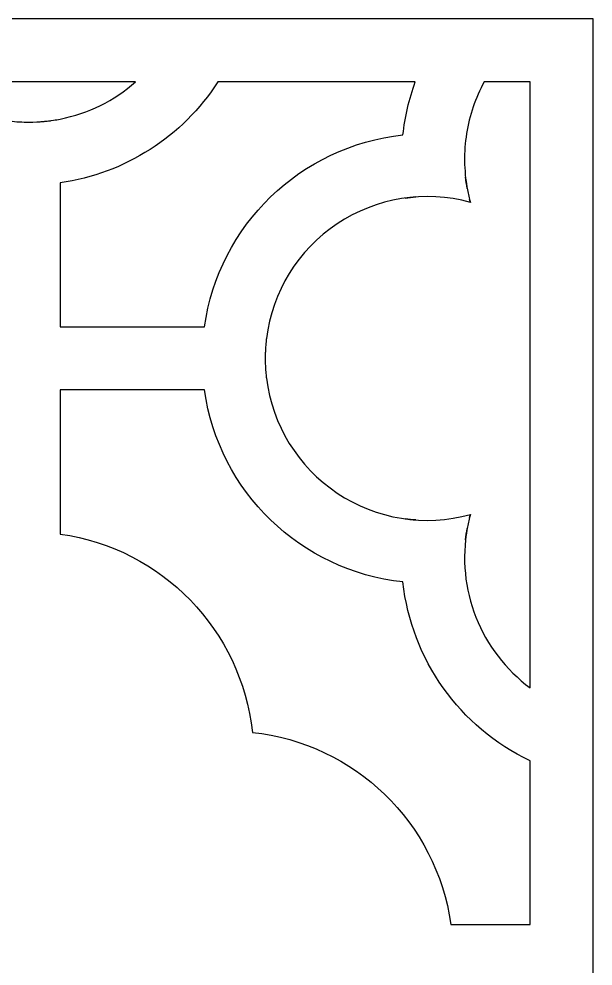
# Model space of a CAD drawing. Header units: centimetres. Extents: x -7.4 to -1.5, y -9 to 2.2.
# Drawn here: x -2.468 to -1.5, y 0.636 to 2.235 of the extents above; entities that cross this region are included whole.
import ezdxf

# ---------------------------------------------------------------- set-up
doc = ezdxf.new("R2010")
doc.units = ezdxf.units.CM
doc.header["$MEASUREMENT"] = 0
doc.layers.add('layer 1', color=7, linetype='Continuous')

msp = doc.modelspace()

# ---------------------------------------------------------------- linework, layer by layer
at = {"layer": 'layer 1', "color": 250}
for points, knots in [([(-7.43951, 2.23468), (-7.43951, 2.23468), (-7.33331, 2.23468), (-7.33331, 2.23468), (-7.33331, 2.23468), (-7.33331, 2.23468), (-1.60574, 2.23468), (-1.60574, 2.23468), (-1.60574, 2.23468), (-1.60574, 2.23468), (-1.49953, 2.23468), (-1.49953, 2.23468), (-1.49953, 2.23468), (-1.49953, 2.23468), (-1.49953, 2.12848), (-1.49953, 2.12848), (-1.49953, 2.12848), (-1.49953, 2.12848), (-1.49953, -8.89401), (-1.49953, -8.89401), (-1.49953, -8.89401), (-1.49953, -8.89401), (-1.49953, -9.00021), (-1.49953, -9.00021), (-1.49953, -9.00021), (-1.49953, -9.00021), (-1.60574, -9.00021), (-1.60574, -9.00021), (-1.60574, -9.00021), (-1.60574, -9.00021), (-7.33331, -9.00021), (-7.33331, -9.00021), (-7.33331, -9.00021), (-7.33331, -9.00021), (-7.43951, -9.00021), (-7.43951, -9.00021), (-7.43951, -9.00021), (-7.43951, -9.00021), (-7.43951, -8.89401), (-7.43951, -8.89401), (-7.43951, -8.89401), (-7.43951, -8.89401), (-7.43951, 2.12848), (-7.43951, 2.12848), (-7.43951, 2.12848), (-7.43951, 2.12848), (-7.43951, 2.23468), (-7.43951, 2.23468)], [0, 0, 0, 0, 0.0769231, 0.0769231, 0.0769231, 0.0769231, 0.1538462, 0.1538462, 0.1538462, 0.1538462, 0.2307692, 0.2307692, 0.2307692, 0.2307692, 0.3076923, 0.3076923, 0.3076923, 0.3076923, 0.3846154, 0.3846154, 0.3846154, 0.3846154, 0.4615385, 0.4615385, 0.4615385, 0.4615385, 0.5384615, 0.5384615, 0.5384615, 0.5384615, 0.6153846, 0.6153846, 0.6153846, 0.6153846, 0.6923077, 0.6923077, 0.6923077, 0.6923077, 0.7692308, 0.7692308, 0.7692308, 0.7692308, 0.8461538, 0.8461538, 0.8461538, 0.8461538, 1, 1, 1, 1]), ([(-2.27148, 2.12848), (-2.30763, 2.0967), (-2.35153, 2.07502), (-2.39874, 2.06563), (-2.39874, 2.06563), (-2.40252, 2.06491), (-2.4063, 2.06425), (-2.41011, 2.06364), (-2.41011, 2.06364), (-2.41011, 2.06364), (-2.4142, 2.06302), (-2.4142, 2.06302), (-2.4142, 2.06302), (-2.4142, 2.06302), (-2.41527, 2.06289), (-2.41527, 2.06289), (-2.41527, 2.06289), (-2.41527, 2.06289), (-2.41667, 2.06271), (-2.41667, 2.06271), (-2.41667, 2.06271), (-2.41667, 2.06271), (-2.4183, 2.06251), (-2.4183, 2.06251), (-2.4183, 2.06251), (-2.4183, 2.06251), (-2.42079, 2.06221), (-2.42079, 2.06221), (-2.42079, 2.06221), (-2.42079, 2.06221), (-2.42459, 2.0618), (-2.42459, 2.0618), (-2.42459, 2.0618), (-2.42459, 2.0618), (-2.42578, 2.0617), (-2.42578, 2.0617), (-2.42578, 2.0617), (-2.42578, 2.0617), (-2.42682, 2.06159), (-2.42682, 2.06159), (-2.42682, 2.06159), (-2.42682, 2.06159), (-2.43076, 2.06127), (-2.43076, 2.06127), (-2.43076, 2.06127), (-2.43076, 2.06127), (-2.43244, 2.06115), (-2.43244, 2.06115), (-2.43244, 2.06115), (-2.43244, 2.06115), (-2.43802, 2.06081), (-2.43802, 2.06081), (-2.43802, 2.06081), (-2.43802, 2.06081), (-2.44479, 2.06054), (-2.44479, 2.06054), (-2.44479, 2.06054), (-2.44479, 2.06054), (-2.44591, 2.06051), (-2.44591, 2.06051), (-2.44591, 2.06051), (-2.44591, 2.06051), (-2.45014, 2.06047), (-2.45014, 2.06047), (-2.45014, 2.06047), (-2.45014, 2.06047), (-2.45182, 2.06047), (-2.45182, 2.06047), (-2.45182, 2.06047), (-2.46249, 2.06047), (-2.47315, 2.06108), (-2.48374, 2.06229), (-2.48374, 2.06229), (-2.48374, 2.06229), (-2.49014, 2.06313), (-2.49014, 2.06313), (-2.49014, 2.06313), (-2.49014, 2.06313), (-2.49116, 2.06328), (-2.49116, 2.06328), (-2.49116, 2.06328), (-2.49116, 2.06328), (-2.49523, 2.0639), (-2.49523, 2.0639), (-2.49523, 2.0639), (-2.49523, 2.0639), (-2.49637, 2.06407), (-2.49637, 2.06407), (-2.49637, 2.06407), (-2.49637, 2.06407), (-2.50171, 2.06502), (-2.50171, 2.06502), (-2.50171, 2.06502), (-2.50171, 2.06502), (-2.50334, 2.06533), (-2.50334, 2.06533), (-2.50334, 2.06533), (-2.50334, 2.06533), (-2.50493, 2.06564), (-2.50493, 2.06564), (-2.50493, 2.06564), (-2.55215, 2.075), (-2.59607, 2.09669), (-2.63222, 2.12848), (-2.63222, 2.12848), (-2.63222, 2.12848), (-2.27149, 2.12848), (-2.27149, 2.12848), (-2.27149, 2.12848), (-2.27149, 2.12848), (-2.27148, 2.12848), (-2.27148, 2.12848)], [0, 0, 0, 0, 0.0344828, 0.0344828, 0.0344828, 0.0344828, 0.0689655, 0.0689655, 0.0689655, 0.0689655, 0.1034483, 0.1034483, 0.1034483, 0.1034483, 0.137931, 0.137931, 0.137931, 0.137931, 0.1724138, 0.1724138, 0.1724138, 0.1724138, 0.2068966, 0.2068966, 0.2068966, 0.2068966, 0.2413793, 0.2413793, 0.2413793, 0.2413793, 0.2758621, 0.2758621, 0.2758621, 0.2758621, 0.3103448, 0.3103448, 0.3103448, 0.3103448, 0.3448276, 0.3448276, 0.3448276, 0.3448276, 0.3793103, 0.3793103, 0.3793103, 0.3793103, 0.4137931, 0.4137931, 0.4137931, 0.4137931, 0.4482759, 0.4482759, 0.4482759, 0.4482759, 0.4827586, 0.4827586, 0.4827586, 0.4827586, 0.5172414, 0.5172414, 0.5172414, 0.5172414, 0.5517241, 0.5517241, 0.5517241, 0.5517241, 0.5862069, 0.5862069, 0.5862069, 0.5862069, 0.6206897, 0.6206897, 0.6206897, 0.6206897, 0.6551724, 0.6551724, 0.6551724, 0.6551724, 0.6896552, 0.6896552, 0.6896552, 0.6896552, 0.7241379, 0.7241379, 0.7241379, 0.7241379, 0.7586207, 0.7586207, 0.7586207, 0.7586207, 0.7931034, 0.7931034, 0.7931034, 0.7931034, 0.8275862, 0.8275862, 0.8275862, 0.8275862, 0.862069, 0.862069, 0.862069, 0.862069, 0.8965517, 0.8965517, 0.8965517, 0.8965517, 0.9310345, 0.9310345, 0.9310345, 0.9310345, 1, 1, 1, 1]), ([(-1.79945, 2.12848), (-1.81006, 2.09956), (-1.81708, 2.06946), (-1.82036, 2.03883), (-1.82036, 2.03883), (-1.99322, 2.02022), (-2.13125, 1.88674), (-2.15531, 1.71455), (-2.15531, 1.71455), (-2.15531, 1.71455), (-2.24974, 1.71455), (-2.24974, 1.71455), (-2.24974, 1.71455), (-2.24974, 1.71455), (-2.39874, 1.71455), (-2.39874, 1.71455), (-2.39874, 1.71455), (-2.39874, 1.71455), (-2.39874, 1.80316), (-2.39874, 1.80316), (-2.39874, 1.80316), (-2.39874, 1.80316), (-2.39874, 1.88057), (-2.39874, 1.88057), (-2.39874, 1.88057), (-2.39874, 1.88057), (-2.39874, 1.90672), (-2.39874, 1.90672), (-2.39874, 1.90672), (-2.39874, 1.90672), (-2.39874, 1.95799), (-2.39874, 1.95799), (-2.39874, 1.95799), (-2.28947, 1.97355), (-2.19239, 2.03571), (-2.1326, 2.12848), (-2.1326, 2.12848), (-2.1326, 2.12848), (-1.79945, 2.12848), (-1.79945, 2.12848)], [0, 0, 0, 0, 0.0909091, 0.0909091, 0.0909091, 0.0909091, 0.1818182, 0.1818182, 0.1818182, 0.1818182, 0.2727273, 0.2727273, 0.2727273, 0.2727273, 0.3636364, 0.3636364, 0.3636364, 0.3636364, 0.4545455, 0.4545455, 0.4545455, 0.4545455, 0.5454545, 0.5454545, 0.5454545, 0.5454545, 0.6363636, 0.6363636, 0.6363636, 0.6363636, 0.7272727, 0.7272727, 0.7272727, 0.7272727, 0.8181818, 0.8181818, 0.8181818, 0.8181818, 1, 1, 1, 1]), ([(-1.60574, 1.10535), (-1.64674, 1.13581), (-1.67845, 1.17715), (-1.69723, 1.22465), (-1.69723, 1.22465), (-1.71601, 1.27216), (-1.7211, 1.32402), (-1.71192, 1.37428), (-1.71192, 1.37428), (-1.71306, 1.36801), (-1.71399, 1.36171), (-1.71469, 1.35538), (-1.71469, 1.35538), (-1.71389, 1.36261), (-1.71281, 1.3698), (-1.71143, 1.37695), (-1.71143, 1.37695), (-1.71007, 1.384), (-1.70843, 1.391), (-1.70652, 1.39792), (-1.70652, 1.39792), (-1.70652, 1.39792), (-1.70787, 1.39298), (-1.70787, 1.39298), (-1.70787, 1.39298), (-1.70787, 1.39298), (-1.70658, 1.3979), (-1.70658, 1.3979), (-1.70658, 1.3979), (-1.78318, 1.37679), (-1.86522, 1.39005), (-1.93132, 1.43415), (-1.93132, 1.43415), (-1.99742, 1.47826), (-2.04104, 1.54905), (-2.05077, 1.62792), (-2.05077, 1.62792), (-2.05077, 1.62792), (-2.05096, 1.62958), (-2.05096, 1.62958), (-2.05096, 1.62958), (-2.05128, 1.63234), (-2.05156, 1.63512), (-2.0518, 1.6379), (-2.0518, 1.6379), (-2.0518, 1.6379), (-2.05217, 1.6429), (-2.05217, 1.6429), (-2.05217, 1.6429), (-2.05217, 1.6429), (-2.05229, 1.64457), (-2.05229, 1.64457), (-2.05229, 1.64457), (-2.05229, 1.64457), (-2.0525, 1.64788), (-2.0525, 1.64788), (-2.0525, 1.64788), (-2.0525, 1.64788), (-2.05256, 1.64962), (-2.05256, 1.64962), (-2.05256, 1.64962), (-2.05256, 1.64962), (-2.05265, 1.65176), (-2.05265, 1.65176), (-2.05265, 1.65176), (-2.05265, 1.65176), (-2.05268, 1.65298), (-2.05268, 1.65298), (-2.05268, 1.65298), (-2.05268, 1.65298), (-2.05274, 1.65441), (-2.05274, 1.65441), (-2.05274, 1.65441), (-2.05274, 1.65441), (-2.05275, 1.65617), (-2.05275, 1.65617), (-2.05275, 1.65617), (-2.05275, 1.65617), (-2.05277, 1.65725), (-2.05277, 1.65725), (-2.05277, 1.65725), (-2.05277, 1.65725), (-2.05281, 1.65893), (-2.05281, 1.65893), (-2.05281, 1.65893), (-2.05281, 1.65893), (-2.05282, 1.66063), (-2.05282, 1.66063), (-2.05282, 1.66063), (-2.05282, 1.66063), (-2.05282, 1.66232), (-2.05282, 1.66232), (-2.05282, 1.66232), (-2.05282, 1.66232), (-2.05281, 1.66403), (-2.05281, 1.66403), (-2.05281, 1.66403), (-2.05281, 1.66403), (-2.05279, 1.66547), (-2.05279, 1.66547), (-2.05279, 1.66547), (-2.05279, 1.66547), (-2.05277, 1.66657), (-2.05277, 1.66657), (-2.05277, 1.66657), (-2.05277, 1.66657), (-2.05274, 1.66826), (-2.05274, 1.66826), (-2.05274, 1.66826), (-2.05274, 1.66826), (-2.05268, 1.66994), (-2.05268, 1.66994), (-2.05268, 1.66994), (-2.05268, 1.66994), (-2.05265, 1.67117), (-2.05265, 1.67117), (-2.05265, 1.67117), (-2.05265, 1.67117), (-2.05259, 1.6725), (-2.05259, 1.6725), (-2.05259, 1.6725), (-2.05259, 1.6725), (-2.05254, 1.67418), (-2.05254, 1.67418), (-2.05254, 1.67418), (-2.05254, 1.67418), (-2.05229, 1.67832), (-2.05229, 1.67832), (-2.05229, 1.67832), (-2.05229, 1.67832), (-2.05217, 1.68008), (-2.05217, 1.68008), (-2.05217, 1.68008), (-2.05217, 1.68008), (-2.05188, 1.68425), (-2.05188, 1.68425), (-2.05188, 1.68425), (-2.05188, 1.68425), (-2.05115, 1.69171), (-2.05115, 1.69171), (-2.05115, 1.69171), (-2.05115, 1.69171), (-2.05096, 1.69337), (-2.05096, 1.69337), (-2.05096, 1.69337), (-2.05096, 1.69337), (-2.05077, 1.69501), (-2.05077, 1.69501), (-2.05077, 1.69501), (-2.04108, 1.77389), (-1.99743, 1.84468), (-1.93132, 1.88879), (-1.93132, 1.88879), (-1.86523, 1.93288), (-1.78318, 1.94609), (-1.70658, 1.925), (-1.70658, 1.925), (-1.70658, 1.925), (-1.70787, 1.92994), (-1.70787, 1.92994), (-1.70787, 1.92994), (-1.70787, 1.92994), (-1.70658, 1.92499), (-1.70658, 1.92499), (-1.70658, 1.92499), (-1.70843, 1.93192), (-1.71004, 1.93891), (-1.71142, 1.94595), (-1.71142, 1.94595), (-1.7128, 1.95309), (-1.71389, 1.96029), (-1.71469, 1.96753), (-1.71469, 1.96753), (-1.71399, 1.9612), (-1.71306, 1.95489), (-1.71192, 1.94862), (-1.71192, 1.94862), (-1.7175, 1.97914), (-1.71785, 2.01038), (-1.71297, 2.04102), (-1.71297, 2.04102), (-1.7081, 2.07166), (-1.69801, 2.10124), (-1.68317, 2.12848), (-1.68317, 2.12848), (-1.68317, 2.12848), (-1.60574, 2.12848), (-1.60574, 2.12848), (-1.60574, 2.12848), (-1.60574, 2.12848), (-1.60574, 1.10535), (-1.60574, 1.10535), (-1.60574, 1.10535), (-1.60574, 1.10535), (-1.60574, 1.10535), (-1.60574, 1.10535)], [0, 0, 0, 0, 0.02, 0.02, 0.02, 0.02, 0.04, 0.04, 0.04, 0.04, 0.06, 0.06, 0.06, 0.06, 0.08, 0.08, 0.08, 0.08, 0.1, 0.1, 0.1, 0.1, 0.12, 0.12, 0.12, 0.12, 0.14, 0.14, 0.14, 0.14, 0.16, 0.16, 0.16, 0.16, 0.18, 0.18, 0.18, 0.18, 0.2, 0.2, 0.2, 0.2, 0.22, 0.22, 0.22, 0.22, 0.24, 0.24, 0.24, 0.24, 0.26, 0.26, 0.26, 0.26, 0.28, 0.28, 0.28, 0.28, 0.3, 0.3, 0.3, 0.3, 0.32, 0.32, 0.32, 0.32, 0.34, 0.34, 0.34, 0.34, 0.36, 0.36, 0.36, 0.36, 0.38, 0.38, 0.38, 0.38, 0.4, 0.4, 0.4, 0.4, 0.42, 0.42, 0.42, 0.42, 0.44, 0.44, 0.44, 0.44, 0.46, 0.46, 0.46, 0.46, 0.48, 0.48, 0.48, 0.48, 0.5, 0.5, 0.5, 0.5, 0.52, 0.52, 0.52, 0.52, 0.54, 0.54, 0.54, 0.54, 0.56, 0.56, 0.56, 0.56, 0.58, 0.58, 0.58, 0.58, 0.6, 0.6, 0.6, 0.6, 0.62, 0.62, 0.62, 0.62, 0.64, 0.64, 0.64, 0.64, 0.66, 0.66, 0.66, 0.66, 0.68, 0.68, 0.68, 0.68, 0.7, 0.7, 0.7, 0.7, 0.72, 0.72, 0.72, 0.72, 0.74, 0.74, 0.74, 0.74, 0.76, 0.76, 0.76, 0.76, 0.78, 0.78, 0.78, 0.78, 0.8, 0.8, 0.8, 0.8, 0.82, 0.82, 0.82, 0.82, 0.84, 0.84, 0.84, 0.84, 0.86, 0.86, 0.86, 0.86, 0.88, 0.88, 0.88, 0.88, 0.9, 0.9, 0.9, 0.9, 0.92, 0.92, 0.92, 0.92, 0.94, 0.94, 0.94, 0.94, 0.96, 0.96, 0.96, 0.96, 1, 1, 1, 1]), ([(-1.81687, 1.93225), (-1.8108, 1.93309), (-1.8047, 1.93371), (-1.79859, 1.93415), (-1.79859, 1.93415), (-1.8047, 1.93371), (-1.8108, 1.93309), (-1.81687, 1.93225)], [0, 0, 0, 0, 0.3333333, 0.3333333, 0.3333333, 0.3333333, 1, 1, 1, 1]), ([(-1.60574, 0.70571), (-1.60574, 0.70571), (-1.61595, 0.70571), (-1.61595, 0.70571), (-1.61595, 0.70571), (-1.61595, 0.70571), (-1.64522, 0.70571), (-1.64522, 0.70571), (-1.64522, 0.70571), (-1.64522, 0.70571), (-1.73953, 0.70571), (-1.73953, 0.70571), (-1.73953, 0.70571), (-1.76374, 0.87786), (-1.9016, 1.01149), (-2.07447, 1.02998), (-2.07447, 1.02998), (-2.09309, 1.20283), (-2.22656, 1.34085), (-2.39874, 1.36491), (-2.39874, 1.36491), (-2.39874, 1.36491), (-2.39874, 1.4162), (-2.39874, 1.4162), (-2.39874, 1.4162), (-2.39874, 1.4162), (-2.39874, 1.44233), (-2.39874, 1.44233), (-2.39874, 1.44233), (-2.39874, 1.44233), (-2.39874, 1.51974), (-2.39874, 1.51974), (-2.39874, 1.51974), (-2.39874, 1.51974), (-2.39874, 1.60835), (-2.39874, 1.60835), (-2.39874, 1.60835), (-2.39874, 1.60835), (-2.24974, 1.60835), (-2.24974, 1.60835), (-2.24974, 1.60835), (-2.24974, 1.60835), (-2.15531, 1.60835), (-2.15531, 1.60835), (-2.15531, 1.60835), (-2.13111, 1.43618), (-1.99323, 1.30255), (-1.82036, 1.28407), (-1.82036, 1.28407), (-1.80604, 1.15293), (-1.72489, 1.03866), (-1.60574, 0.98204), (-1.60574, 0.98204), (-1.60574, 0.98204), (-1.60574, 0.70571), (-1.60574, 0.70571)], [0, 0, 0, 0, 0.0666667, 0.0666667, 0.0666667, 0.0666667, 0.1333333, 0.1333333, 0.1333333, 0.1333333, 0.2, 0.2, 0.2, 0.2, 0.2666667, 0.2666667, 0.2666667, 0.2666667, 0.3333333, 0.3333333, 0.3333333, 0.3333333, 0.4, 0.4, 0.4, 0.4, 0.4666667, 0.4666667, 0.4666667, 0.4666667, 0.5333333, 0.5333333, 0.5333333, 0.5333333, 0.6, 0.6, 0.6, 0.6, 0.6666667, 0.6666667, 0.6666667, 0.6666667, 0.7333333, 0.7333333, 0.7333333, 0.7333333, 0.8, 0.8, 0.8, 0.8, 0.8666667, 0.8666667, 0.8666667, 0.8666667, 1, 1, 1, 1]), ([(-1.81687, 1.39065), (-1.8108, 1.38982), (-1.8047, 1.38919), (-1.79859, 1.38875), (-1.79859, 1.38875), (-1.8047, 1.38919), (-1.8108, 1.38982), (-1.81687, 1.39065)], [0, 0, 0, 0, 0.3333333, 0.3333333, 0.3333333, 0.3333333, 1, 1, 1, 1])]:
    msp.add_open_spline(points, degree=3, knots=knots, dxfattribs=at)

doc.saveas('drawing.dxf')
